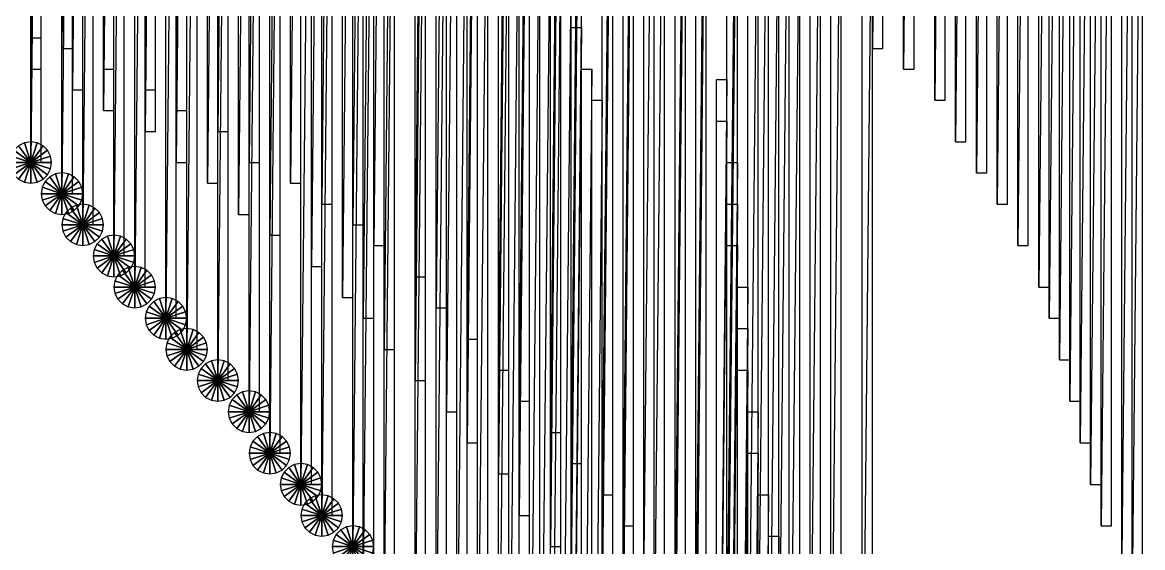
# Model space of a CAD drawing. Header units: metres. Extents: x -172 to 779, y -182 to 937.
# Drawn here: x -31.8 to 76, y 666.9 to 717.5 of the extents above; entities that cross this region are included whole.
import ezdxf

# ---------------------------------------------------------------- set-up
doc = ezdxf.new("R2010")
doc.units = ezdxf.units.M

msp = doc.modelspace()

# ---------------------------------------------------------------- linework, layer by layer
for points in [[(-31, 716), (-30, 716), (-30, 817), (-29.9999, 817.0001, 0.0001)], [(-30, 817), (-31, 716), (-31, 817), (-30.9999, 817.0001, 0.0001)], [(-28, 715), (-27, 715), (-27, 816), (-26.9999, 816.0001, 0.0001)], [(-27, 816), (-28, 715), (-28, 816), (-27.9999, 816.0001, 0.0001)], [(50, 715), (51, 715), (51, 816), (51.0001, 816.0001, 0.0001)], [(51, 816), (50, 715), (50, 816), (50.0001, 816.0001, 0.0001)], [(-31, 713), (-30, 713), (-30, 814), (-29.9999, 814.0001, 0.0001)], [(-30, 814), (-31, 713), (-31, 814), (-30.9999, 814.0001, 0.0001)], [(-24, 713), (-23, 713), (-23, 814), (-22.9999, 814.0001, 0.0001)], [(-23, 814), (-24, 713), (-24, 814), (-23.9999, 814.0001, 0.0001)], [(53, 713), (54, 713), (54, 814), (54.0001, 814.0001, 0.0001)], [(54, 814), (53, 713), (53, 814), (53.0001, 814.0001, 0.0001)], [(-27, 711), (-26, 711), (-26, 812), (-25.9999, 812.0001, 0.0001)], [(-26, 812), (-27, 711), (-27, 812), (-26.9999, 812.0001, 0.0001)], [(-20, 711), (-19, 711), (-19, 812), (-18.9999, 812.0001, 0.0001)], [(-19, 812), (-20, 711), (-20, 812), (-19.9999, 812.0001, 0.0001)], [(56, 710), (57, 710), (57, 811), (57.0001, 811.0001, 0.0001)], [(57, 811), (56, 710), (56, 811), (56.0001, 811.0001, 0.0001)], [(-24, 709), (-23, 709), (-23, 810), (-22.9999, 810.0001, 0.0001)], [(-23, 810), (-24, 709), (-24, 810), (-23.9999, 810.0001, 0.0001)], [(-17, 709), (-16, 709), (-16, 810), (-15.9999, 810.0001, 0.0001)], [(-16, 810), (-17, 709), (-17, 810), (-16.9999, 810.0001, 0.0001)], [(-20, 707), (-19, 707), (-19, 808), (-18.9999, 808.0001, 0.0001)], [(-19, 808), (-20, 707), (-20, 808), (-19.9999, 808.0001, 0.0001)], [(-13, 707), (-12, 707), (-12, 808), (-11.9999, 808.0001, 0.0001)], [(-12, 808), (-13, 707), (-13, 808), (-12.9999, 808.0001, 0.0001)], [(58, 706), (59, 706), (59, 807), (59.0001, 807.0001, 0.0001)], [(59, 807), (58, 706), (58, 807), (58.0001, 807.0001, 0.0001)], [(-31, 704), (-30, 704), (-30, 805), (-29.9999, 805.0001, 0.0001)], [(-30, 805), (-31, 704), (-31, 805), (-30.9999, 805.0001, 0.0001)], [(-17, 704), (-16, 704), (-16, 805), (-15.9999, 805.0001, 0.0001)], [(-16, 805), (-17, 704), (-17, 805), (-16.9999, 805.0001, 0.0001)], [(-10, 704), (-9, 704), (-9, 805), (-8.9999, 805.0001, 0.0001)], [(-9, 805), (-10, 704), (-10, 805), (-9.9999, 805.0001, 0.0001)], [(60, 703), (61, 703), (61, 804), (61.0001, 804.0001, 0.0001)], [(61, 804), (60, 703), (60, 804), (60.0001, 804.0001, 0.0001)], [(-14, 702), (-13, 702), (-13, 803), (-12.9999, 803.0001, 0.0001)], [(-13, 803), (-14, 702), (-14, 803), (-13.9999, 803.0001, 0.0001)], [(-6, 702), (-5, 702), (-5, 803), (-4.9999, 803.0001, 0.0001)], [(-5, 803), (-6, 702), (-6, 803), (-5.9999, 803.0001, 0.0001)], [(-28, 701), (-27, 701), (-27, 802), (-26.9999, 802.0001, 0.0001)], [(-27, 802), (-28, 701), (-28, 802), (-27.9999, 802.0001, 0.0001)], [(-11, 699), (-10, 699), (-10, 800), (-9.9999, 800.0001, 0.0001)], [(-10, 800), (-11, 699), (-11, 800), (-10.9999, 800.0001, 0.0001)], [(-3, 700), (-2, 700), (-2, 801), (-1.9999, 801.0001, 0.0001)], [(-2, 801), (-3, 700), (-3, 801), (-2.9999, 801.0001, 0.0001)], [(62, 700), (63, 700), (63, 801), (63.0001, 801.0001, 0.0001)], [(63, 801), (62, 700), (62, 801), (62.0001, 801.0001, 0.0001)], [(-26, 698), (-25, 698), (-25, 799), (-24.9999, 799.0001, 0.0001)], [(-25, 799), (-26, 698), (-26, 799), (-25.9999, 799.0001, 0.0001)], [(0, 698), (1, 698), (1, 799), (1.0001, 799.0001, 0.0001)], [(1, 799), (0, 698), (0, 799), (0.0001, 799.0001, 0.0001)], [(-8, 697), (-7, 697), (-7, 798), (-6.9999, 798.0001, 0.0001)], [(-7, 798), (-8, 697), (-8, 798), (-7.9999, 798.0001, 0.0001)], [(2, 696), (3, 696), (3, 797), (3.0001, 797.0001, 0.0001)], [(3, 797), (2, 696), (2, 797), (2.0001, 797.0001, 0.0001)], [(64, 696), (65, 696), (65, 797), (65.0001, 797.0001, 0.0001)], [(65, 797), (64, 696), (64, 797), (64.0001, 797.0001, 0.0001)], [(-23, 695), (-22, 695), (-22, 796), (-21.9999, 796.0001, 0.0001)], [(-22, 796), (-23, 695), (-23, 796), (-22.9999, 796.0001, 0.0001)], [(-4, 694), (-3, 694), (-3, 795), (-2.9999, 795.0001, 0.0001)], [(-3, 795), (-4, 694), (-4, 795), (-3.9999, 795.0001, 0.0001)], [(6, 693), (7, 693), (7, 794), (7.0001, 794.0001, 0.0001)], [(7, 794), (6, 693), (6, 794), (6.0001, 794.0001, 0.0001)], [(-21, 692), (-20, 692), (-20, 793), (-19.9999, 793.0001, 0.0001)], [(-20, 793), (-21, 692), (-21, 793), (-20.9999, 793.0001, 0.0001)], [(66, 692), (67, 692), (67, 793), (67.0001, 793.0001, 0.0001)], [(67, 793), (66, 692), (66, 793), (66.0001, 793.0001, 0.0001)], [(-1, 691), (0, 691), (0, 792), (0.0001, 792.0001, 0.0001)], [(0, 792), (-1, 691), (-1, 792), (-0.9999, 792.0001, 0.0001)], [(8, 690), (9, 690), (9, 791), (9.0001, 791.0001, 0.0001)], [(9, 791), (8, 690), (8, 791), (8.0001, 791.0001, 0.0001)], [(-18, 689), (-17, 689), (-17, 790), (-16.9999, 790.0001, 0.0001)], [(-17, 790), (-18, 689), (-18, 790), (-17.9999, 790.0001, 0.0001)], [(1, 689), (2, 689), (2, 790), (2.0001, 790.0001, 0.0001)], [(2, 790), (1, 689), (1, 790), (1.0001, 790.0001, 0.0001)], [(67, 689), (68, 689), (68, 790), (68.0001, 790.0001, 0.0001)], [(68, 790), (67, 689), (67, 790), (67.0001, 790.0001, 0.0001)], [(11, 687), (12, 687), (12, 788), (12.0001, 788.0001, 0.0001)], [(12, 788), (11, 687), (11, 788), (11.0001, 788.0001, 0.0001)], [(-16, 686), (-15, 686), (-15, 787), (-14.9999, 787.0001, 0.0001)], [(-15, 787), (-16, 686), (-16, 787), (-15.9999, 787.0001, 0.0001)], [(3, 686), (4, 686), (4, 787), (4.0001, 787.0001, 0.0001)], [(4, 787), (3, 686), (3, 787), (3.0001, 787.0001, 0.0001)], [(68, 685), (69, 685), (69, 786), (69.0001, 786.0001, 0.0001)], [(69, 786), (68, 685), (68, 786), (68.0001, 786.0001, 0.0001)], [(14, 684), (15, 684), (15, 785), (15.0001, 785.0001, 0.0001)], [(15, 785), (14, 684), (14, 785), (14.0001, 785.0001, 0.0001)], [(-13, 683), (-12, 683), (-12, 784), (-11.9999, 784.0001, 0.0001)], [(-12, 784), (-13, 683), (-13, 784), (-12.9999, 784.0001, 0.0001)], [(6, 683), (7, 683), (7, 784), (7.0001, 784.0001, 0.0001)], [(7, 784), (6, 683), (6, 784), (6.0001, 784.0001, 0.0001)], [(16, 681), (17, 681), (17, 782), (17.0001, 782.0001, 0.0001)], [(17, 782), (16, 681), (16, 782), (16.0001, 782.0001, 0.0001)], [(69, 681), (70, 681), (70, 782), (70.0001, 782.0001, 0.0001)], [(70, 782), (69, 681), (69, 782), (69.0001, 782.0001, 0.0001)], [(-10, 680), (-9, 680), (-9, 781), (-8.9999, 781.0001, 0.0001)], [(-9, 781), (-10, 680), (-10, 781), (-9.9999, 781.0001, 0.0001)], [(9, 680), (10, 680), (10, 781), (10.0001, 781.0001, 0.0001)], [(10, 781), (9, 680), (9, 781), (9.0001, 781.0001, 0.0001)], [(19, 678), (20, 678), (20, 779), (20.0001, 779.0001, 0.0001)], [(20, 779), (19, 678), (19, 779), (19.0001, 779.0001, 0.0001)], [(11, 677), (12, 677), (12, 778), (12.0001, 778.0001, 0.0001)], [(12, 778), (11, 677), (11, 778), (11.0001, 778.0001, 0.0001)], [(70, 677), (71, 677), (71, 778), (71.0001, 778.0001, 0.0001)], [(71, 778), (70, 677), (70, 778), (70.0001, 778.0001, 0.0001)], [(-8, 676), (-7, 676), (-7, 777), (-6.9999, 777.0001, 0.0001)], [(-7, 777), (-8, 676), (-8, 777), (-7.9999, 777.0001, 0.0001)], [(21, 675), (22, 675), (22, 776), (22.0001, 776.0001, 0.0001)], [(22, 776), (21, 675), (21, 776), (21.0001, 776.0001, 0.0001)], [(14, 674), (15, 674), (15, 775), (15.0001, 775.0001, 0.0001)], [(15, 775), (14, 674), (14, 775), (14.0001, 775.0001, 0.0001)], [(-5, 673), (-4, 673), (-4, 774), (-3.9999, 774.0001, 0.0001)], [(-4, 774), (-5, 673), (-5, 774), (-4.9999, 774.0001, 0.0001)], [(24, 672), (25, 672), (25, 773), (25.0001, 773.0001, 0.0001)], [(25, 773), (24, 672), (24, 773), (24.0001, 773.0001, 0.0001)], [(71, 673), (72, 673), (72, 774), (72.0001, 774.0001, 0.0001)], [(72, 774), (71, 673), (71, 774), (71.0001, 774.0001, 0.0001)], [(-3, 670), (-2, 670), (-2, 771), (-1.9999, 771.0001, 0.0001)], [(-2, 771), (-3, 670), (-3, 771), (-2.9999, 771.0001, 0.0001)], [(16, 670), (17, 670), (17, 771), (17.0001, 771.0001, 0.0001)], [(17, 771), (16, 670), (16, 771), (16.0001, 771.0001, 0.0001)], [(26, 669), (27, 669), (27, 770), (27.0001, 770.0001, 0.0001)], [(27, 770), (26, 669), (26, 770), (26.0001, 770.0001, 0.0001)], [(72, 669), (73, 669), (73, 770), (73.0001, 770.0001, 0.0001)], [(73, 770), (72, 669), (72, 770), (72.0001, 770.0001, 0.0001)], [(0, 667), (1, 667), (1, 768), (1.0001, 768.0001, 0.0001)], [(1, 768), (0, 667), (0, 768), (0.0001, 768.0001, 0.0001)], [(19, 667), (20, 667), (20, 768), (20.0001, 768.0001, 0.0001)], [(20, 768), (19, 667), (19, 768), (19.0001, 768.0001, 0.0001)], [(28, 666), (29, 666), (29, 767), (29.0001, 767.0001, 0.0001)], [(29, 767), (28, 666), (28, 767), (28.0001, 767.0001, 0.0001)], [(74, 666), (75, 666), (75, 767), (75.0001, 767.0001, 0.0001)], [(75, 767), (74, 666), (74, 767), (74.0001, 767.0001, 0.0001)], [(1, 664), (2, 664), (2, 765), (2.0001, 765.0001, 0.0001)], [(2, 765), (1, 664), (1, 765), (1.0001, 765.0001, 0.0001)], [(21, 664), (22, 664), (22, 765), (22.0001, 765.0001, 0.0001)], [(22, 765), (21, 664), (21, 765), (21.0001, 765.0001, 0.0001)], [(31, 663), (32, 663), (32, 764), (32.0001, 764.0001, 0.0001)], [(32, 764), (31, 663), (31, 764), (31.0001, 764.0001, 0.0001)], [(75, 662), (76, 662), (76, 763), (76.0001, 763.0001, 0.0001)], [(76, 763), (75, 662), (75, 763), (75.0001, 763.0001, 0.0001)], [(3, 661), (4, 661), (4, 762), (4.0001, 762.0001, 0.0001)], [(4, 762), (3, 661), (3, 762), (3.0001, 762.0001, 0.0001)], [(24, 661), (25, 661), (25, 762), (25.0001, 762.0001, 0.0001)], [(25, 762), (24, 661), (24, 762), (24.0001, 762.0001, 0.0001)], [(26, 658), (27, 658), (27, 759), (27.0001, 759.0001, 0.0001)], [(27, 759), (26, 658), (26, 759), (26.0001, 759.0001, 0.0001)], [(33, 659), (34, 659), (34, 760), (34.0001, 760.0001, 0.0001)], [(34, 760), (33, 659), (33, 760), (33.0001, 760.0001, 0.0001)], [(6, 657), (7, 657), (7, 758), (7.0001, 758.0001, 0.0001)], [(7, 758), (6, 657), (6, 758), (6.0001, 758.0001, 0.0001)], [(36, 656), (37, 656), (37, 757), (37.0001, 757.0001, 0.0001)], [(37, 757), (36, 656), (36, 757), (36.0001, 757.0001, 0.0001)], [(29, 655), (30, 655), (30, 756), (30.0001, 756.0001, 0.0001)], [(30, 756), (29, 655), (29, 756), (29.0001, 756.0001, 0.0001)], [(8, 654), (9, 654), (9, 755), (9.0001, 755.0001, 0.0001)], [(9, 755), (8, 654), (8, 755), (8.0001, 755.0001, 0.0001)], [(39, 653), (40, 653), (40, 754), (40.0001, 754.0001, 0.0001)], [(40, 754), (39, 653), (39, 754), (39.0001, 754.0001, 0.0001)], [(31, 652), (32, 652), (32, 753), (32.0001, 753.0001, 0.0001)], [(32, 753), (31, 652), (31, 753), (31.0001, 753.0001, 0.0001)], [(10, 650), (11, 650), (11, 751), (11.0001, 751.0001, 0.0001)], [(11, 751), (10, 650), (10, 751), (10.0001, 751.0001, 0.0001)], [(41, 650), (42, 650), (42, 751), (42.0001, 751.0001, 0.0001)], [(42, 751), (41, 650), (41, 751), (41.0001, 751.0001, 0.0001)], [(33, 648), (34, 648), (34, 749), (34.0001, 749.0001, 0.0001)], [(34, 749), (33, 648), (33, 749), (33.0001, 749.0001, 0.0001)], [(12, 647), (13, 647), (13, 748), (13.0001, 748.0001, 0.0001)], [(13, 748), (12, 647), (12, 748), (12.0001, 748.0001, 0.0001)], [(44, 647), (45, 647), (45, 748), (45.0001, 748.0001, 0.0001)], [(45, 748), (44, 647), (44, 748), (44.0001, 748.0001, 0.0001)], [(36, 645), (37, 645), (37, 746), (37.0001, 746.0001, 0.0001)], [(37, 746), (36, 645), (36, 746), (36.0001, 746.0001, 0.0001)], [(46, 644), (47, 644), (47, 745), (47.0001, 745.0001, 0.0001)], [(47, 745), (46, 644), (46, 745), (46.0001, 745.0001, 0.0001)], [(14, 643), (15, 643), (15, 744), (15.0001, 744.0001, 0.0001)], [(15, 744), (14, 643), (14, 744), (14.0001, 744.0001, 0.0001)], [(38, 642), (39, 642), (39, 743), (39.0001, 743.0001, 0.0001)], [(39, 743), (38, 642), (38, 743), (38.0001, 743.0001, 0.0001)], [(49, 641), (50, 641), (50, 742), (50.0001, 742.0001, 0.0001)], [(50, 742), (49, 641), (49, 742), (49.0001, 742.0001, 0.0001)], [(15, 640), (16, 640), (16, 741), (16.0001, 741.0001, 0.0001)], [(16, 741), (15, 640), (15, 741), (15.0001, 741.0001, 0.0001)], [(40, 638), (41, 638), (41, 739), (41.0001, 739.0001, 0.0001)], [(41, 739), (40, 638), (40, 739), (40.0001, 739.0001, 0.0001)], [(17, 636), (18, 636), (18, 737), (18.0001, 737.0001, 0.0001)], [(18, 737), (17, 636), (17, 737), (17.0001, 737.0001, 0.0001)], [(42, 635), (43, 635), (43, 736), (43.0001, 736.0001, 0.0001)], [(43, 736), (42, 635), (42, 736), (42.0001, 736.0001, 0.0001)], [(18, 632), (19, 632), (19, 733), (19.0001, 733.0001, 0.0001)], [(19, 733), (18, 632), (18, 733), (18.0001, 733.0001, 0.0001)], [(19, 628), (20, 628), (20, 729), (20.0001, 729.0001, 0.0001)], [(20, 729), (19, 628), (19, 729), (19.0001, 729.0001, 0.0001)], [(20, 624), (21, 624), (21, 725), (21.0001, 725.0001, 0.0001)], [(21, 725), (20, 624), (20, 725), (20.0001, 725.0001, 0.0001)], [(21, 620), (22, 620), (22, 721), (22.0001, 721.0001, 0.0001)], [(22, 721), (21, 620), (21, 721), (21.0001, 721.0001, 0.0001)], [(21, 616), (22, 616), (22, 717), (22.0001, 717.0001, 0.0001)], [(22, 717), (21, 616), (21, 717), (21.0001, 717.0001, 0.0001)], [(22, 612), (23, 612), (23, 713), (23.0001, 713.0001, 0.0001)], [(23, 713), (22, 612), (22, 713), (22.0001, 713.0001, 0.0001)], [(35, 611), (36, 611), (36, 712), (36.0001, 712.0001, 0.0001)], [(36, 712), (35, 611), (35, 712), (35.0001, 712.0001, 0.0001)], [(23, 609), (24, 609), (24, 710), (24.0001, 710.0001, 0.0001)], [(24, 710), (23, 609), (23, 710), (23.0001, 710.0001, 0.0001)], [(35, 607), (36, 607), (36, 708), (36.0001, 708.0001, 0.0001)], [(36, 708), (35, 607), (35, 708), (35.0001, 708.0001, 0.0001)], [(-31, 704), (-32.618034, 705.1756), (-32.902115, 704.61804), (-32.902016, 704.61816, 0.0001)], [(-31, 704), (-32.17557, 705.61804), (-32.618034, 705.1756), (-32.617935, 705.1757, 0.0001)], [(-31, 704), (-31.618034, 705.9021), (-32.17557, 705.61804), (-32.175472, 705.61816, 0.0001)], [(-31, 704), (-31, 706), (-31.618034, 705.9021), (-31.617935, 705.9022, 0.0001)], [(-31, 704), (-30.381966, 705.9021), (-31, 706), (-30.9999, 706.0001, 0.0001)], [(-31, 704), (-29.824429, 705.61804), (-30.381966, 705.9021), (-30.381866, 705.9022, 0.0001)], [(-31, 704), (-29.381966, 705.1756), (-29.824429, 705.61804), (-29.82433, 705.61816, 0.0001)], [(-31, 704), (-29.097887, 704.61804), (-29.381966, 705.1756), (-29.381866, 705.1757, 0.0001)], [(-31, 704), (-32.902115, 704.61804), (-33, 704), (-32.9999, 704.0001, 0.0001)], [(-31, 704), (-33, 704), (-32.902115, 703.38196), (-32.902016, 703.3821, 0.0001)], [(-31, 704), (-32.902115, 703.38196), (-32.618034, 702.8244), (-32.617935, 702.8245, 0.0001)], [(-31, 704), (-32.618034, 702.8244), (-32.17557, 702.38196), (-32.175472, 702.3821, 0.0001)], [(-31, 704), (-32.17557, 702.38196), (-31.618034, 702.0979), (-31.617935, 702.098, 0.0001)], [(-31, 704), (-31.618034, 702.0979), (-31, 702), (-30.9999, 702.0001, 0.0001)], [(-31, 704), (-29, 704), (-29.097887, 704.61804), (-29.097788, 704.61816, 0.0001)], [(-31, 704), (-29.097887, 703.38196), (-29, 704), (-28.9999, 704.0001, 0.0001)], [(-31, 704), (-31, 702), (-30.381966, 702.0979), (-30.381866, 702.098, 0.0001)], [(-31, 704), (-30.381966, 702.0979), (-29.82443, 702.38196), (-29.824331, 702.3821, 0.0001)], [(-31, 704), (-29.82443, 702.38196), (-29.381966, 702.8244), (-29.381866, 702.8245, 0.0001)], [(-31, 704), (-29.381966, 702.8244), (-29.097887, 703.38196), (-29.097788, 703.3821, 0.0001)], [(36, 603), (37, 603), (37, 704), (37.0001, 704.0001, 0.0001)], [(37, 704), (36, 603), (36, 704), (36.0001, 704.0001, 0.0001)], [(-28, 701), (-28, 703), (-28.618034, 702.9021), (-28.617935, 702.9022, 0.0001)], [(-28, 701), (-27.381966, 702.9021), (-28, 703), (-27.9999, 703.0001, 0.0001)], [(-28, 701), (-29.618034, 702.1756), (-29.902113, 701.61804), (-29.902014, 701.61816, 0.0001)], [(-28, 701), (-29.17557, 702.61804), (-29.618034, 702.1756), (-29.617935, 702.1757, 0.0001)], [(-28, 701), (-28.618034, 702.9021), (-29.17557, 702.61804), (-29.17547, 702.61816, 0.0001)], [(-28, 701), (-26.824429, 702.61804), (-27.381966, 702.9021), (-27.381866, 702.9022, 0.0001)], [(-28, 701), (-26.381966, 702.1756), (-26.824429, 702.61804), (-26.82433, 702.61816, 0.0001)], [(-28, 701), (-26.097887, 701.61804), (-26.381966, 702.1756), (-26.381866, 702.1757, 0.0001)], [(-28, 701), (-29.902113, 701.61804), (-30, 701), (-29.9999, 701.0001, 0.0001)], [(-28, 701), (-30, 701), (-29.902113, 700.38196), (-29.902014, 700.3821, 0.0001)], [(-28, 701), (-29.902113, 700.38196), (-29.618034, 699.8244), (-29.617935, 699.8245, 0.0001)], [(-28, 701), (-29.618034, 699.8244), (-29.175571, 699.38196), (-29.175472, 699.3821, 0.0001)], [(-28, 701), (-29.175571, 699.38196), (-28.618034, 699.0979), (-28.617935, 699.098, 0.0001)], [(-28, 701), (-28.618034, 699.0979), (-28, 699), (-27.9999, 699.0001, 0.0001)], [(-28, 701), (-26, 701), (-26.097887, 701.61804), (-26.097788, 701.61816, 0.0001)], [(-28, 701), (-26.097887, 700.38196), (-26, 701), (-25.9999, 701.0001, 0.0001)], [(-28, 701), (-28, 699), (-27.381966, 699.0979), (-27.381866, 699.098, 0.0001)], [(-28, 701), (-27.381966, 699.0979), (-26.82443, 699.38196), (-26.824331, 699.3821, 0.0001)], [(-28, 701), (-26.82443, 699.38196), (-26.381966, 699.8244), (-26.381866, 699.8245, 0.0001)], [(-28, 701), (-26.381966, 699.8244), (-26.097887, 700.38196), (-26.097788, 700.3821, 0.0001)], [(-26, 698), (-26.618034, 699.9021), (-27.17557, 699.61804), (-27.17547, 699.61816, 0.0001)], [(-26, 698), (-26, 700), (-26.618034, 699.9021), (-26.617935, 699.9022, 0.0001)], [(-26, 698), (-25.381966, 699.9021), (-26, 700), (-25.9999, 700.0001, 0.0001)], [(-26, 698), (-24.824429, 699.61804), (-25.381966, 699.9021), (-25.381866, 699.9022, 0.0001)], [(36, 599), (37, 599), (37, 700), (37.0001, 700.0001, 0.0001)], [(37, 700), (36, 599), (36, 700), (36.0001, 700.0001, 0.0001)], [(-26, 698), (-27.902113, 698.61804), (-28, 698), (-27.9999, 698.0001, 0.0001)], [(-26, 698), (-27.618034, 699.1756), (-27.902113, 698.61804), (-27.902014, 698.61816, 0.0001)], [(-26, 698), (-27.17557, 699.61804), (-27.618034, 699.1756), (-27.617935, 699.1757, 0.0001)], [(-26, 698), (-24.381966, 699.1756), (-24.824429, 699.61804), (-24.82433, 699.61816, 0.0001)], [(-26, 698), (-24.097887, 698.61804), (-24.381966, 699.1756), (-24.381866, 699.1757, 0.0001)], [(-26, 698), (-24, 698), (-24.097887, 698.61804), (-24.097788, 698.61816, 0.0001)], [(-26, 698), (-28, 698), (-27.902113, 697.38196), (-27.902014, 697.3821, 0.0001)], [(-26, 698), (-27.902113, 697.38196), (-27.618034, 696.8244), (-27.617935, 696.8245, 0.0001)], [(-26, 698), (-27.618034, 696.8244), (-27.175571, 696.38196), (-27.175472, 696.3821, 0.0001)], [(-26, 698), (-27.175571, 696.38196), (-26.618034, 696.0979), (-26.617935, 696.098, 0.0001)], [(-26, 698), (-26.618034, 696.0979), (-26, 696), (-25.9999, 696.0001, 0.0001)], [(-26, 698), (-24.097887, 697.38196), (-24, 698), (-23.9999, 698.0001, 0.0001)], [(-26, 698), (-26, 696), (-25.381966, 696.0979), (-25.381866, 696.098, 0.0001)], [(-26, 698), (-25.381966, 696.0979), (-24.82443, 696.38196), (-24.824331, 696.3821, 0.0001)], [(-26, 698), (-24.82443, 696.38196), (-24.381966, 696.8244), (-24.381866, 696.8245, 0.0001)], [(-26, 698), (-24.381966, 696.8244), (-24.097887, 697.38196), (-24.097788, 697.3821, 0.0001)], [(-23, 695), (-24.17557, 696.61804), (-24.618034, 696.1756), (-24.617935, 696.1757, 0.0001)], [(-23, 695), (-23.618034, 696.9021), (-24.17557, 696.61804), (-24.17547, 696.61816, 0.0001)], [(-23, 695), (-23, 697), (-23.618034, 696.9021), (-23.617935, 696.9022, 0.0001)], [(-23, 695), (-22.381966, 696.9021), (-23, 697), (-22.9999, 697.0001, 0.0001)], [(-23, 695), (-21.824429, 696.61804), (-22.381966, 696.9021), (-22.381866, 696.9022, 0.0001)], [(-23, 695), (-21.381966, 696.1756), (-21.824429, 696.61804), (-21.82433, 696.61816, 0.0001)], [(-23, 695), (-24.902113, 695.61804), (-25, 695), (-24.9999, 695.0001, 0.0001)], [(-23, 695), (-24.618034, 696.1756), (-24.902113, 695.61804), (-24.902014, 695.61816, 0.0001)], [(-23, 695), (-21.097887, 695.61804), (-21.381966, 696.1756), (-21.381866, 696.1757, 0.0001)], [(-23, 695), (-21, 695), (-21.097887, 695.61804), (-21.097788, 695.61816, 0.0001)], [(36, 595), (37, 595), (37, 696), (37.0001, 696.0001, 0.0001)], [(37, 696), (36, 595), (36, 696), (36.0001, 696.0001, 0.0001)], [(-23, 695), (-25, 695), (-24.902113, 694.38196), (-24.902014, 694.3821, 0.0001)], [(-23, 695), (-24.902113, 694.38196), (-24.618034, 693.8244), (-24.617935, 693.8245, 0.0001)], [(-23, 695), (-24.618034, 693.8244), (-24.175571, 693.38196), (-24.175472, 693.3821, 0.0001)], [(-23, 695), (-24.175571, 693.38196), (-23.618034, 693.0979), (-23.617935, 693.098, 0.0001)], [(-23, 695), (-23.618034, 693.0979), (-23, 693), (-22.9999, 693.0001, 0.0001)], [(-23, 695), (-21.097887, 694.38196), (-21, 695), (-20.9999, 695.0001, 0.0001)], [(-23, 695), (-23, 693), (-22.381966, 693.0979), (-22.381866, 693.098, 0.0001)], [(-23, 695), (-22.381966, 693.0979), (-21.82443, 693.38196), (-21.824331, 693.3821, 0.0001)], [(-23, 695), (-21.82443, 693.38196), (-21.381966, 693.8244), (-21.381866, 693.8245, 0.0001)], [(-23, 695), (-21.381966, 693.8244), (-21.097887, 694.38196), (-21.097788, 694.3821, 0.0001)], [(-21, 692), (-22.17557, 693.61804), (-22.618034, 693.1756), (-22.617935, 693.1757, 0.0001)], [(-21, 692), (-21.618034, 693.9021), (-22.17557, 693.61804), (-22.17547, 693.61816, 0.0001)], [(-21, 692), (-21, 694), (-21.618034, 693.9021), (-21.617935, 693.9022, 0.0001)], [(-21, 692), (-20.381966, 693.9021), (-21, 694), (-20.9999, 694.0001, 0.0001)], [(-21, 692), (-19.824429, 693.61804), (-20.381966, 693.9021), (-20.381866, 693.9022, 0.0001)], [(-21, 692), (-19.381966, 693.1756), (-19.824429, 693.61804), (-19.82433, 693.61816, 0.0001)], [(-21, 692), (-22.902113, 692.61804), (-23, 692), (-22.9999, 692.0001, 0.0001)], [(-21, 692), (-22.618034, 693.1756), (-22.902113, 692.61804), (-22.902014, 692.61816, 0.0001)], [(-21, 692), (-19.097887, 692.61804), (-19.381966, 693.1756), (-19.381866, 693.1757, 0.0001)], [(-21, 692), (-19, 692), (-19.097887, 692.61804), (-19.097788, 692.61816, 0.0001)], [(-21, 692), (-23, 692), (-22.902113, 691.38196), (-22.902014, 691.3821, 0.0001)], [(-21, 692), (-22.902113, 691.38196), (-22.618034, 690.8244), (-22.617935, 690.8245, 0.0001)], [(-21, 692), (-22.618034, 690.8244), (-22.175571, 690.38196), (-22.175472, 690.3821, 0.0001)], [(-21, 692), (-22.175571, 690.38196), (-21.618034, 690.0979), (-21.617935, 690.098, 0.0001)], [(-21, 692), (-21.618034, 690.0979), (-21, 690), (-20.9999, 690.0001, 0.0001)], [(-21, 692), (-19.097887, 691.38196), (-19, 692), (-18.9999, 692.0001, 0.0001)], [(-21, 692), (-21, 690), (-20.381966, 690.0979), (-20.381866, 690.098, 0.0001)], [(-21, 692), (-20.381966, 690.0979), (-19.82443, 690.38196), (-19.824331, 690.3821, 0.0001)], [(-21, 692), (-19.82443, 690.38196), (-19.381966, 690.8244), (-19.381866, 690.8245, 0.0001)], [(-21, 692), (-19.381966, 690.8244), (-19.097887, 691.38196), (-19.097788, 691.3821, 0.0001)], [(37, 591), (38, 591), (38, 692), (38.0001, 692.0001, 0.0001)], [(38, 692), (37, 591), (37, 692), (37.0001, 692.0001, 0.0001)], [(-18, 689), (-19.618034, 690.1756), (-19.902113, 689.61804), (-19.902014, 689.61816, 0.0001)], [(-18, 689), (-19.17557, 690.61804), (-19.618034, 690.1756), (-19.617935, 690.1757, 0.0001)], [(-18, 689), (-18.618034, 690.9021), (-19.17557, 690.61804), (-19.17547, 690.61816, 0.0001)], [(-18, 689), (-18, 691), (-18.618034, 690.9021), (-18.617935, 690.9022, 0.0001)], [(-18, 689), (-17.381966, 690.9021), (-18, 691), (-17.9999, 691.0001, 0.0001)], [(-18, 689), (-16.824429, 690.61804), (-17.381966, 690.9021), (-17.381866, 690.9022, 0.0001)], [(-18, 689), (-16.381966, 690.1756), (-16.824429, 690.61804), (-16.82433, 690.61816, 0.0001)], [(-18, 689), (-16.097887, 689.61804), (-16.381966, 690.1756), (-16.381866, 690.1757, 0.0001)], [(-18, 689), (-19.902113, 689.61804), (-20, 689), (-19.9999, 689.0001, 0.0001)], [(-18, 689), (-20, 689), (-19.902113, 688.38196), (-19.902014, 688.3821, 0.0001)], [(-18, 689), (-19.902113, 688.38196), (-19.618034, 687.8244), (-19.617935, 687.8245, 0.0001)], [(-18, 689), (-19.618034, 687.8244), (-19.175571, 687.38196), (-19.175472, 687.3821, 0.0001)], [(-18, 689), (-19.175571, 687.38196), (-18.618034, 687.0979), (-18.617935, 687.098, 0.0001)], [(-18, 689), (-18.618034, 687.0979), (-18, 687), (-17.9999, 687.0001, 0.0001)], [(-18, 689), (-16, 689), (-16.097887, 689.61804), (-16.097788, 689.61816, 0.0001)], [(-18, 689), (-16.097887, 688.38196), (-16, 689), (-15.9999, 689.0001, 0.0001)], [(-18, 689), (-18, 687), (-17.381966, 687.0979), (-17.381866, 687.098, 0.0001)], [(-18, 689), (-17.381966, 687.0979), (-16.82443, 687.38196), (-16.824331, 687.3821, 0.0001)], [(-18, 689), (-16.82443, 687.38196), (-16.381966, 687.8244), (-16.381866, 687.8245, 0.0001)], [(-18, 689), (-16.381966, 687.8244), (-16.097887, 688.38196), (-16.097788, 688.3821, 0.0001)], [(-16, 686), (-16.618034, 687.9021), (-17.17557, 687.61804), (-17.17547, 687.61816, 0.0001)], [(-16, 686), (-16, 688), (-16.618034, 687.9021), (-16.617935, 687.9022, 0.0001)], [(-16, 686), (-15.381966, 687.9021), (-16, 688), (-15.9999, 688.0001, 0.0001)], [(-16, 686), (-14.82443, 687.61804), (-15.381966, 687.9021), (-15.381865, 687.9022, 0.0001)], [(37, 587), (38, 587), (38, 688), (38.0001, 688.0001, 0.0001)], [(38, 688), (37, 587), (37, 688), (37.0001, 688.0001, 0.0001)], [(-16, 686), (-17.618034, 687.1756), (-17.902113, 686.61804), (-17.902014, 686.61816, 0.0001)], [(-16, 686), (-17.17557, 687.61804), (-17.618034, 687.1756), (-17.617935, 687.1757, 0.0001)], [(-16, 686), (-14.381966, 687.1756), (-14.82443, 687.61804), (-14.824329, 687.61816, 0.0001)], [(-16, 686), (-14.097887, 686.61804), (-14.381966, 687.1756), (-14.381865, 687.1757, 0.0001)], [(-16, 686), (-17.902113, 686.61804), (-18, 686), (-17.9999, 686.0001, 0.0001)], [(-16, 686), (-18, 686), (-17.902113, 685.38196), (-17.902014, 685.3821, 0.0001)], [(-16, 686), (-17.902113, 685.38196), (-17.618034, 684.8244), (-17.617935, 684.8245, 0.0001)], [(-16, 686), (-17.618034, 684.8244), (-17.175571, 684.38196), (-17.175472, 684.3821, 0.0001)], [(-16, 686), (-17.175571, 684.38196), (-16.618034, 684.0979), (-16.617935, 684.098, 0.0001)], [(-16, 686), (-16.618034, 684.0979), (-16, 684), (-15.9999, 684.0001, 0.0001)], [(-16, 686), (-14, 686), (-14.097887, 686.61804), (-14.097787, 686.61816, 0.0001)], [(-16, 686), (-14.097887, 685.38196), (-14, 686), (-13.9999, 686.0001, 0.0001)], [(-16, 686), (-16, 684), (-15.381966, 684.0979), (-15.381865, 684.098, 0.0001)], [(-16, 686), (-15.381966, 684.0979), (-14.82443, 684.38196), (-14.824329, 684.3821, 0.0001)], [(-16, 686), (-14.82443, 684.38196), (-14.381966, 684.8244), (-14.381865, 684.8245, 0.0001)], [(-16, 686), (-14.381966, 684.8244), (-14.097887, 685.38196), (-14.097787, 685.3821, 0.0001)], [(-13, 683), (-14.17557, 684.61804), (-14.618034, 684.1756), (-14.617934, 684.1757, 0.0001)], [(-13, 683), (-13.618034, 684.9021), (-14.17557, 684.61804), (-14.17547, 684.61816, 0.0001)], [(-13, 683), (-13, 685), (-13.618034, 684.9021), (-13.617934, 684.9022, 0.0001)], [(-13, 683), (-12.381966, 684.9021), (-13, 685), (-12.9999, 685.0001, 0.0001)], [(-13, 683), (-11.82443, 684.61804), (-12.381966, 684.9021), (-12.381865, 684.9022, 0.0001)], [(-13, 683), (-11.381966, 684.1756), (-11.82443, 684.61804), (-11.824329, 684.61816, 0.0001)], [(-13, 683), (-14.902113, 683.61804), (-15, 683), (-14.9999, 683.0001, 0.0001)], [(-13, 683), (-14.618034, 684.1756), (-14.902113, 683.61804), (-14.902013, 683.61816, 0.0001)], [(-13, 683), (-11.097887, 683.61804), (-11.381966, 684.1756), (-11.381865, 684.1757, 0.0001)], [(-13, 683), (-11, 683), (-11.097887, 683.61804), (-11.097787, 683.61816, 0.0001)], [(37, 583), (38, 583), (38, 684), (38.0001, 684.0001, 0.0001)], [(38, 684), (37, 583), (37, 684), (37.0001, 684.0001, 0.0001)], [(-13, 683), (-15, 683), (-14.902113, 682.38196), (-14.902013, 682.3821, 0.0001)], [(-13, 683), (-14.902113, 682.38196), (-14.618034, 681.8244), (-14.617934, 681.8245, 0.0001)], [(-13, 683), (-14.618034, 681.8244), (-14.17557, 681.38196), (-14.17547, 681.3821, 0.0001)], [(-13, 683), (-14.17557, 681.38196), (-13.618034, 681.0979), (-13.617934, 681.098, 0.0001)], [(-13, 683), (-13.618034, 681.0979), (-13, 681), (-12.9999, 681.0001, 0.0001)], [(-13, 683), (-11.097887, 682.38196), (-11, 683), (-10.9999, 683.0001, 0.0001)], [(-13, 683), (-13, 681), (-12.381966, 681.0979), (-12.381865, 681.098, 0.0001)], [(-13, 683), (-12.381966, 681.0979), (-11.82443, 681.38196), (-11.824329, 681.3821, 0.0001)], [(-13, 683), (-11.82443, 681.38196), (-11.381966, 681.8244), (-11.381865, 681.8245, 0.0001)], [(-13, 683), (-11.381966, 681.8244), (-11.097887, 682.38196), (-11.097787, 682.3821, 0.0001)], [(-10, 680), (-11.17557, 681.61804), (-11.618034, 681.1756), (-11.617934, 681.1757, 0.0001)], [(-10, 680), (-10.618034, 681.9021), (-11.17557, 681.61804), (-11.17547, 681.61816, 0.0001)], [(-10, 680), (-10, 682), (-10.618034, 681.9021), (-10.617934, 681.9022, 0.0001)], [(-10, 680), (-9.381966, 681.9021), (-10, 682), (-9.9999, 682.0001, 0.0001)], [(-10, 680), (-8.82443, 681.61804), (-9.381966, 681.9021), (-9.381865, 681.9022, 0.0001)], [(-10, 680), (-8.381966, 681.1756), (-8.82443, 681.61804), (-8.824329, 681.61816, 0.0001)], [(-10, 680), (-11.902113, 680.61804), (-12, 680), (-11.9999, 680.0001, 0.0001)], [(-10, 680), (-11.618034, 681.1756), (-11.902113, 680.61804), (-11.902013, 680.61816, 0.0001)], [(-10, 680), (-8.097887, 680.61804), (-8.381966, 681.1756), (-8.381865, 681.1757, 0.0001)], [(-10, 680), (-8, 680), (-8.097887, 680.61804), (-8.097787, 680.61816, 0.0001)], [(-10, 680), (-12, 680), (-11.902113, 679.38196), (-11.902013, 679.3821, 0.0001)], [(-10, 680), (-11.902113, 679.38196), (-11.618034, 678.8244), (-11.617934, 678.8245, 0.0001)], [(-10, 680), (-11.618034, 678.8244), (-11.17557, 678.38196), (-11.17547, 678.3821, 0.0001)], [(-10, 680), (-11.17557, 678.38196), (-10.618034, 678.0979), (-10.617934, 678.098, 0.0001)], [(-10, 680), (-10.618034, 678.0979), (-10, 678), (-9.9999, 678.0001, 0.0001)], [(-10, 680), (-8.097887, 679.38196), (-8, 680), (-7.9999, 680.0001, 0.0001)], [(-10, 680), (-10, 678), (-9.381966, 678.0979), (-9.381865, 678.098, 0.0001)], [(-10, 680), (-9.381966, 678.0979), (-8.82443, 678.38196), (-8.824329, 678.3821, 0.0001)], [(-10, 680), (-8.82443, 678.38196), (-8.381966, 678.8244), (-8.381865, 678.8245, 0.0001)], [(-10, 680), (-8.381966, 678.8244), (-8.097887, 679.38196), (-8.097787, 679.3821, 0.0001)], [(38, 579), (39, 579), (39, 680), (39.0001, 680.0001, 0.0001)], [(39, 680), (38, 579), (38, 680), (38.0001, 680.0001, 0.0001)], [(-8, 676), (-9.618034, 677.1756), (-9.902113, 676.61804), (-9.902013, 676.61816, 0.0001)], [(-8, 676), (-9.17557, 677.61804), (-9.618034, 677.1756), (-9.617934, 677.1757, 0.0001)], [(-8, 676), (-8.618034, 677.9021), (-9.17557, 677.61804), (-9.17547, 677.61816, 0.0001)], [(-8, 676), (-8, 678), (-8.618034, 677.9021), (-8.617934, 677.9022, 0.0001)], [(-8, 676), (-7.381966, 677.9021), (-8, 678), (-7.9999, 678.0001, 0.0001)], [(-8, 676), (-6.824429, 677.61804), (-7.381966, 677.9021), (-7.381866, 677.9022, 0.0001)], [(-8, 676), (-6.381966, 677.1756), (-6.824429, 677.61804), (-6.824329, 677.61816, 0.0001)], [(-8, 676), (-6.097887, 676.61804), (-6.381966, 677.1756), (-6.381866, 677.1757, 0.0001)], [(-8, 676), (-9.902113, 676.61804), (-10, 676), (-9.9999, 676.0001, 0.0001)], [(-8, 676), (-10, 676), (-9.902113, 675.38196), (-9.902013, 675.3821, 0.0001)], [(-8, 676), (-9.902113, 675.38196), (-9.618034, 674.8244), (-9.617934, 674.8245, 0.0001)], [(-8, 676), (-9.618034, 674.8244), (-9.17557, 674.38196), (-9.17547, 674.3821, 0.0001)], [(-8, 676), (-9.17557, 674.38196), (-8.618034, 674.0979), (-8.617934, 674.098, 0.0001)], [(-8, 676), (-8.618034, 674.0979), (-8, 674), (-7.9999, 674.0001, 0.0001)], [(-8, 676), (-6, 676), (-6.097887, 676.61804), (-6.097787, 676.61816, 0.0001)], [(-8, 676), (-6.097887, 675.38196), (-6, 676), (-5.9999, 676.0001, 0.0001)], [(-8, 676), (-8, 674), (-7.381966, 674.0979), (-7.381865, 674.098, 0.0001)], [(-8, 676), (-7.381966, 674.0979), (-6.82443, 674.38196), (-6.82433, 674.3821, 0.0001)], [(-8, 676), (-6.82443, 674.38196), (-6.381966, 674.8244), (-6.381866, 674.8245, 0.0001)], [(-8, 676), (-6.381966, 674.8244), (-6.097887, 675.38196), (-6.097787, 675.3821, 0.0001)], [(38, 575), (39, 575), (39, 676), (39.0001, 676.0001, 0.0001)], [(39, 676), (38, 575), (38, 676), (38.0001, 676.0001, 0.0001)], [(-5, 673), (-5.618034, 674.9021), (-6.175571, 674.61804), (-6.17547, 674.61816, 0.0001)], [(-5, 673), (-5, 675), (-5.618034, 674.9021), (-5.617934, 674.9022, 0.0001)], [(-5, 673), (-4.381966, 674.9021), (-5, 675), (-4.9999, 675.0001, 0.0001)], [(-5, 673), (-3.824429, 674.61804), (-4.381966, 674.9021), (-4.381866, 674.9022, 0.0001)], [(-5, 673), (-6.618034, 674.1756), (-6.902113, 673.61804), (-6.902013, 673.61816, 0.0001)], [(-5, 673), (-6.175571, 674.61804), (-6.618034, 674.1756), (-6.617934, 674.1757, 0.0001)], [(-5, 673), (-3.381966, 674.1756), (-3.824429, 674.61804), (-3.82433, 674.61816, 0.0001)], [(-5, 673), (-3.097887, 673.61804), (-3.381966, 674.1756), (-3.381866, 674.1757, 0.0001)], [(-5, 673), (-6.902113, 673.61804), (-7, 673), (-6.9999, 673.0001, 0.0001)], [(-5, 673), (-7, 673), (-6.902113, 672.38196), (-6.902013, 672.3821, 0.0001)], [(-5, 673), (-6.902113, 672.38196), (-6.618034, 671.8244), (-6.617934, 671.8245, 0.0001)], [(-5, 673), (-6.618034, 671.8244), (-6.175571, 671.38196), (-6.175471, 671.3821, 0.0001)], [(-5, 673), (-6.175571, 671.38196), (-5.618034, 671.0979), (-5.617934, 671.098, 0.0001)], [(-5, 673), (-5.618034, 671.0979), (-5, 671), (-4.9999, 671.0001, 0.0001)], [(-5, 673), (-3, 673), (-3.097887, 673.61804), (-3.097787, 673.61816, 0.0001)], [(-5, 673), (-3.097887, 672.38196), (-3, 673), (-2.9999, 673.0001, 0.0001)], [(-5, 673), (-5, 671), (-4.381966, 671.0979), (-4.381865, 671.098, 0.0001)], [(-5, 673), (-4.381966, 671.0979), (-3.82443, 671.38196), (-3.82433, 671.3821, 0.0001)], [(-5, 673), (-3.82443, 671.38196), (-3.381966, 671.8244), (-3.381866, 671.8245, 0.0001)], [(-5, 673), (-3.381966, 671.8244), (-3.097887, 672.38196), (-3.097787, 672.3821, 0.0001)], [(-3, 670), (-3.618034, 671.9021), (-4.175571, 671.61804), (-4.17547, 671.61816, 0.0001)], [(-3, 670), (-3, 672), (-3.618034, 671.9021), (-3.617934, 671.9022, 0.0001)], [(-3, 670), (-2.381966, 671.9021), (-3, 672), (-2.9999, 672.0001, 0.0001)], [(-3, 670), (-1.824429, 671.61804), (-2.381966, 671.9021), (-2.381866, 671.9022, 0.0001)], [(39, 571), (40, 571), (40, 672), (40.0001, 672.0001, 0.0001)], [(40, 672), (39, 571), (39, 672), (39.0001, 672.0001, 0.0001)], [(-3, 670), (-4.902113, 670.61804), (-5, 670), (-4.9999, 670.0001, 0.0001)], [(-3, 670), (-4.618034, 671.1756), (-4.902113, 670.61804), (-4.902013, 670.61816, 0.0001)], [(-3, 670), (-4.175571, 671.61804), (-4.618034, 671.1756), (-4.617934, 671.1757, 0.0001)], [(-3, 670), (-1.381966, 671.1756), (-1.824429, 671.61804), (-1.824329, 671.61816, 0.0001)], [(-3, 670), (-1.097887, 670.61804), (-1.381966, 671.1756), (-1.381866, 671.1757, 0.0001)], [(-3, 670), (-1, 670), (-1.097887, 670.61804), (-1.097787, 670.61816, 0.0001)], [(-3, 670), (-5, 670), (-4.902113, 669.38196), (-4.902013, 669.3821, 0.0001)], [(-3, 670), (-4.902113, 669.38196), (-4.618034, 668.8244), (-4.617934, 668.8245, 0.0001)], [(-3, 670), (-4.618034, 668.8244), (-4.175571, 668.38196), (-4.175471, 668.3821, 0.0001)], [(-3, 670), (-4.175571, 668.38196), (-3.618034, 668.0979), (-3.617934, 668.098, 0.0001)], [(-3, 670), (-3.618034, 668.0979), (-3, 668), (-2.9999, 668.0001, 0.0001)], [(-3, 670), (-1.097887, 669.38196), (-1, 670), (-0.9999, 670.0001, 0.0001)], [(-3, 670), (-3, 668), (-2.381966, 668.0979), (-2.381866, 668.098, 0.0001)], [(-3, 670), (-2.381966, 668.0979), (-1.82443, 668.38196), (-1.82433, 668.3821, 0.0001)], [(-3, 670), (-1.82443, 668.38196), (-1.381966, 668.8244), (-1.381866, 668.8245, 0.0001)], [(-3, 670), (-1.381966, 668.8244), (-1.097887, 669.38196), (-1.097787, 669.3821, 0.0001)], [(0, 667), (-1.17557, 668.61804), (-1.618034, 668.1756), (-1.617934, 668.1757, 0.0001)], [(0, 667), (-0.618034, 668.9021), (-1.17557, 668.61804), (-1.17547, 668.61816, 0.0001)], [(0, 667), (0, 669), (-0.618034, 668.9021), (-0.617934, 668.9022, 0.0001)], [(0, 667), (0.618034, 668.9021), (0, 669), (0.0001, 669.0001, 0.0001)], [(0, 667), (1.175571, 668.61804), (0.618034, 668.9021), (0.618134, 668.9022, 0.0001)], [(0, 667), (1.618034, 668.1756), (1.175571, 668.61804), (1.175671, 668.61816, 0.0001)], [(0, 667), (-1.902113, 667.61804), (-2, 667), (-1.9999, 667.0001, 0.0001)], [(0, 667), (-1.618034, 668.1756), (-1.902113, 667.61804), (-1.902013, 667.61816, 0.0001)], [(0, 667), (1.902113, 667.61804), (1.618034, 668.1756), (1.618134, 668.1757, 0.0001)], [(0, 667), (2, 667), (1.902113, 667.61804), (1.902213, 667.61816, 0.0001)], [(40, 567), (41, 567), (41, 668), (41.0001, 668.0001, 0.0001)], [(41, 668), (40, 567), (40, 668), (40.0001, 668.0001, 0.0001)], [(0, 667), (-2, 667), (-1.902113, 666.38196), (-1.902013, 666.3821, 0.0001)], [(0, 667), (-1.902113, 666.38196), (-1.618034, 665.8244), (-1.617934, 665.8245, 0.0001)], [(0, 667), (-1.618034, 665.8244), (-1.175571, 665.38196), (-1.175471, 665.3821, 0.0001)], [(0, 667), (-1.175571, 665.38196), (-0.618034, 665.0979), (-0.617934, 665.098, 0.0001)], [(0, 667), (-0.618034, 665.0979), (0, 665), (0.0001, 665.0001, 0.0001)], [(0, 667), (1.902113, 666.38196), (2, 667), (2.0001, 667.0001, 0.0001)], [(0, 667), (0, 665), (0.618034, 665.0979), (0.618134, 665.098, 0.0001)], [(0, 667), (0.618034, 665.0979), (1.17557, 665.38196), (1.17567, 665.3821, 0.0001)], [(0, 667), (1.17557, 665.38196), (1.618034, 665.8244), (1.618134, 665.8245, 0.0001)], [(0, 667), (1.618034, 665.8244), (1.902113, 666.38196), (1.902213, 666.3821, 0.0001)]]:
    msp.add_3dface(points)

doc.saveas('drawing.dxf')
